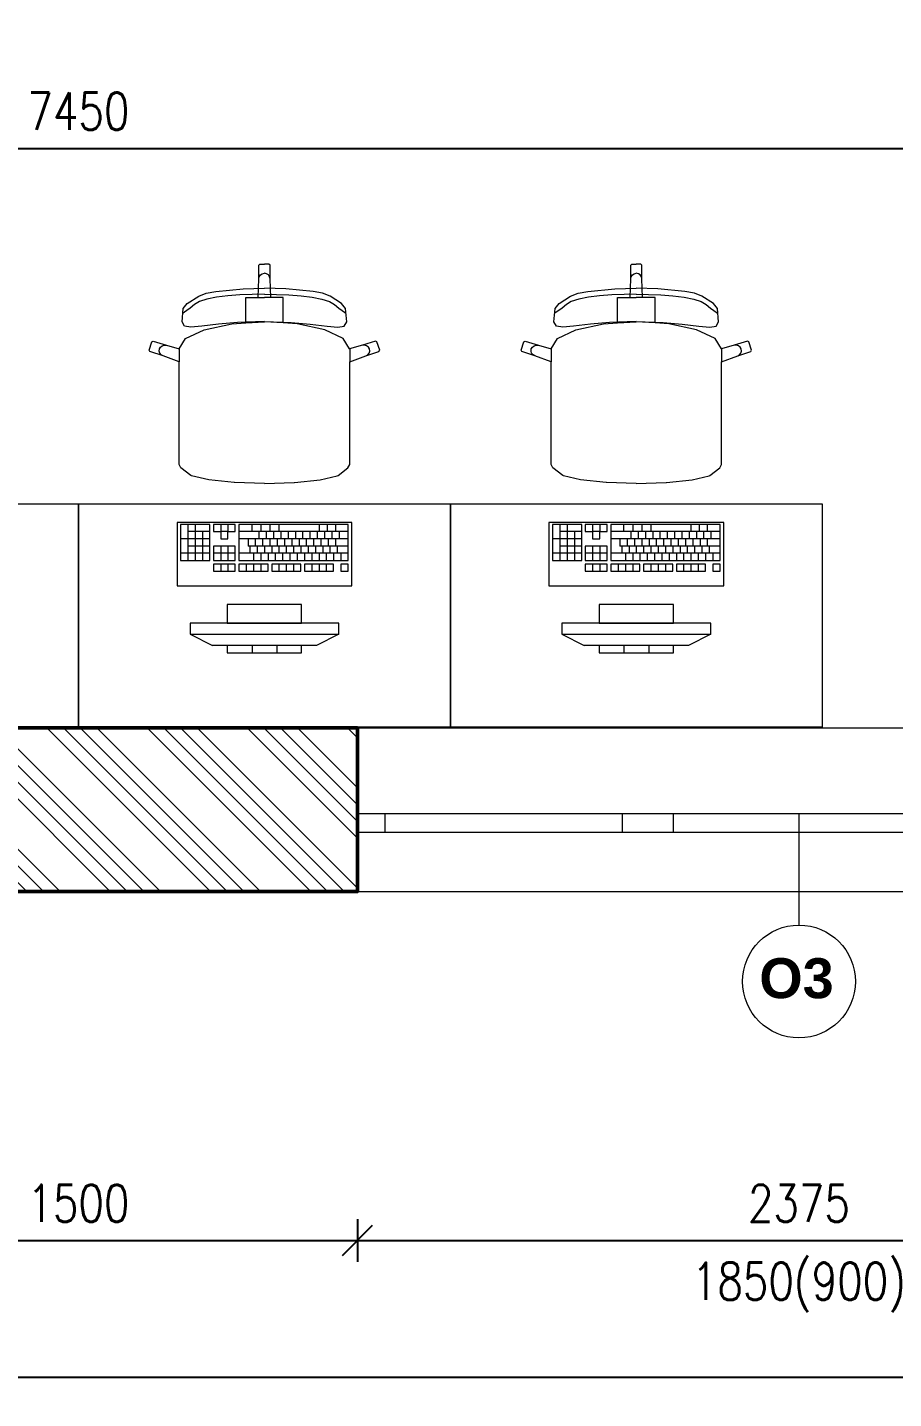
# Model space of a CAD drawing. Header units: millimetres. Extents: x 89194 to 559352, y -753138 to -204019.
# Drawn here: x 348436 to 350765, y -416952 to -413266 of the extents above; entities that cross this region are included whole.
import ezdxf

# ---------------------------------------------------------------- set-up
doc = ezdxf.new("R2010")
doc.units = ezdxf.units.MM
doc.header["$LTSCALE"] = 400
doc.header["$PDMODE"] = 3
for name, color, linetype, lineweight in [('RG_koty', 7, 'Continuous', 9), ('RG_nábytek', 32, 'Continuous', 9), ('RG_okna', 3, 'Continuous', 9), ('RG_popis okna', 131, 'Continuous', 9), ('RG_zdivo nové', 1, 'Continuous', 50), ('RG_šrafy', 253, 'Continuous', 9)]:
    doc.layers.add(name, color=color, linetype=linetype, lineweight=lineweight)
doc.styles.add('Arial 250', font='Arial Bold.ttf', dxfattribs={"height": 250})
doc.styles.add('Koty', font='romans.shx', dxfattribs={"width": 0.8})
doc.dimstyles.new('RG_50_vnitřní', dxfattribs={"dimscale": 50, "dimtxt": 2, "dimasz": 1.6, "dimexe": 1.15, "dimexo": 0, "dimgap": 1, "dimtad": 1, "dimdec": 0, "dimrnd": 5, "dimzin": 0, "dimdsep": 46, "dimtxsty": 'Koty', "dimblk1": 'OBLIQUE', "dimblk2": 'OBLIQUE', "dimsah": 1, "dimcen": 0.09, "dimclrd": 256, "dimclre": 256, "dimclrt": 2, "dimazin": 0, "dimtfac": 1, "dimtdec": 0, "dimtmove": 2, "dimatfit": 3, "dimfxl": 1.15, "dimfxlon": 1, "dimtolj": 1, "dimtzin": 0, "dimarcsym": 0})

# ---------------------------------------------------------------- blocks, each defined once
blk = doc.blocks.new('okno_2375')
at = {"layer": 'RG_okna'}
for points in [[(437181.1, -409465), (439556.1, -409465)], [(437181.1, -409695), (439556.1, -409695)], [(437256.1, -409745), (437256.1, -409695)], [(437894.1, -409745), (437894.1, -409695)], [(438030.1, -409695), (438030.1, -409745)], [(438707.1, -409695), (438707.1, -409745)], [(438843.1, -409745), (438843.1, -409695)], [(439481.1, -409745), (439481.1, -409695)], [(437181.1, -409745), (439556.1, -409745)], [(437181.1, -409905), (439556.1, -409905)]]:
    blk.add_lwpolyline(points, dxfattribs=at)
blk = doc.blocks.new('nabytek_c_1_02')
at = {"layer": 'RG_nábytek'}
for p, q in [((349058.3, -413855.2), (349061.3, -413852.2)), ((349058.3, -413892.1), (349058.3, -413855.2)), ((349059.4, -413886.4), (349062.7, -413881.5)), ((349061.3, -413852.2), (349073.4, -413852.2)), ((349062.7, -413881.5), (349067.6, -413878.3)), ((349067.6, -413878.3), (349073.4, -413877.1)), ((349085.4, -413852.2), (349073.4, -413852.2)), ((349079.1, -413878.3), (349073.4, -413877.1)), ((349084, -413881.5), (349079.1, -413878.3)), ((349087.3, -413886.4), (349084, -413881.5)), ((349088.5, -413855.2), (349085.4, -413852.2)), ((349088.5, -413892.1), (349088.5, -413855.2)), ((350058.3, -413855.2), (350061.3, -413852.2)), ((350058.3, -413892.1), (350058.3, -413855.2)), ((350059.4, -413886.4), (350062.7, -413881.5)), ((350061.3, -413852.2), (350073.4, -413852.2)), ((350062.7, -413881.5), (350067.6, -413878.3)), ((350067.6, -413878.3), (350073.4, -413877.1)), ((350085.4, -413852.2), (350073.4, -413852.2)), ((350079.1, -413878.3), (350073.4, -413877.1)), ((350084, -413881.5), (350079.1, -413878.3)), ((350087.3, -413886.4), (350084, -413881.5)), ((350088.5, -413855.2), (350085.4, -413852.2)), ((350088.5, -413892.1), (350088.5, -413855.2)), ((348942.7, -413926.1), (349015.9, -413919.1)), ((349015.9, -413919.1), (349073.4, -413917)), ((349056.5, -413941.9), (349058.3, -413892.1)), ((349058.3, -413892.1), (349059.4, -413886.4)), ((349130.9, -413919.1), (349073.4, -413917)), ((349088.5, -413892.1), (349087.3, -413886.4)), ((349090.3, -413941.9), (349088.5, -413892.1)), ((349204.1, -413926.1), (349130.9, -413919.1)), ((349942.7, -413926.1), (350015.9, -413919.1)), ((350015.9, -413919.1), (350073.4, -413917)), ((350056.5, -413941.9), (350058.3, -413892.1)), ((350058.3, -413892.1), (350059.4, -413886.4)), ((350130.9, -413919.1), (350073.4, -413917)), ((350088.5, -413892.1), (350087.3, -413886.4)), ((350090.3, -413941.9), (350088.5, -413892.1)), ((350204.1, -413926.1), (350130.9, -413919.1)), ((348855.3, -413971.4), (348865.8, -413958.2)), ((348865.8, -413958.2), (348896.8, -413938.2)), ((348898.5, -413952.9), (348885.3, -413960.6)), ((348896.8, -413938.2), (348916.8, -413930.9)), ((348918.9, -413946.7), (348898.5, -413952.9)), ((348916.8, -413930.9), (348942.7, -413926.1)), ((348944.8, -413941.7), (348918.9, -413946.7)), ((348974.8, -413938), (348944.8, -413941.7)), ((349007.3, -413935.5), (348974.8, -413938)), ((349040.6, -413934), (349007.3, -413935.5)), ((349023, -413971.9), (349023, -413941.9)), ((349023, -413941.9), (349056.5, -413941.9)), ((349073.4, -413933.6), (349040.6, -413934)), ((349056.5, -413941.9), (349073.4, -413941.9)), ((349073.4, -413933.6), (349106.1, -413934)), ((349090.3, -413941.9), (349073.4, -413941.9)), ((349123.7, -413941.9), (349090.3, -413941.9)), ((349106.1, -413934), (349139.4, -413935.5)), ((349123.7, -413971.9), (349123.7, -413941.9)), ((349139.4, -413935.5), (349171.9, -413938)), ((349171.9, -413938), (349201.9, -413941.7)), ((349201.9, -413941.7), (349227.8, -413946.7)), ((349229.9, -413930.9), (349204.1, -413926.1)), ((349227.8, -413946.7), (349248.2, -413952.9)), ((349249.9, -413938.2), (349229.9, -413930.9)), ((349248.2, -413952.9), (349261.4, -413960.6)), ((349280.9, -413958.2), (349249.9, -413938.2)), ((349291.5, -413971.4), (349280.9, -413958.2)), ((349855.3, -413971.4), (349865.8, -413958.2)), ((349865.8, -413958.2), (349896.8, -413938.2)), ((349898.5, -413952.9), (349885.3, -413960.6)), ((349896.8, -413938.2), (349916.8, -413930.9)), ((349918.9, -413946.7), (349898.5, -413952.9)), ((349916.8, -413930.9), (349942.7, -413926.1)), ((349944.8, -413941.7), (349918.9, -413946.7)), ((349974.8, -413938), (349944.8, -413941.7)), ((350007.3, -413935.5), (349974.8, -413938)), ((350040.6, -413934), (350007.3, -413935.5)), ((350023, -413971.9), (350023, -413941.9)), ((350023, -413941.9), (350056.5, -413941.9)), ((350073.4, -413933.6), (350040.6, -413934)), ((350056.5, -413941.9), (350073.4, -413941.9)), ((350073.4, -413933.6), (350106.1, -413934)), ((350090.3, -413941.9), (350073.4, -413941.9)), ((350123.7, -413941.9), (350090.3, -413941.9)), ((350106.1, -413934), (350139.4, -413935.5)), ((350123.7, -413971.9), (350123.7, -413941.9)), ((350139.4, -413935.5), (350171.9, -413938)), ((350171.9, -413938), (350201.9, -413941.7)), ((350201.9, -413941.7), (350227.8, -413946.7)), ((350229.9, -413930.9), (350204.1, -413926.1)), ((350227.8, -413946.7), (350248.2, -413952.9)), ((350249.9, -413938.2), (350229.9, -413930.9)), ((350248.2, -413952.9), (350261.4, -413960.6)), ((350280.9, -413958.2), (350249.9, -413938.2)), ((350291.5, -413971.4), (350280.9, -413958.2)), ((348852, -414007.5), (348855.3, -413971.4)), ((348858.3, -413982), (348854.6, -413984.6)), ((348864.6, -413976.8), (348858.3, -413982)), ((348873.6, -413970.7), (348864.6, -413976.8)), ((348885.3, -413960.6), (348873.6, -413970.7)), ((349023, -414010.6), (349023, -413971.9)), ((349123.7, -414010.6), (349123.7, -413971.9)), ((349261.4, -413960.6), (349273.1, -413970.7)), ((349273.1, -413970.7), (349282.1, -413976.8)), ((349282.1, -413976.8), (349288.4, -413982)), ((349288.4, -413982), (349292.1, -413984.6)), ((349294.8, -414007.5), (349291.5, -413971.4)), ((349852, -414007.5), (349855.3, -413971.4)), ((349858.3, -413982), (349854.6, -413984.6)), ((349864.6, -413976.8), (349858.3, -413982)), ((349873.6, -413970.7), (349864.6, -413976.8)), ((349885.3, -413960.6), (349873.6, -413970.7)), ((350023, -414010.6), (350023, -413971.9)), ((350123.7, -414010.6), (350123.7, -413971.9)), ((350261.4, -413960.6), (350273.1, -413970.7)), ((350273.1, -413970.7), (350282.1, -413976.8)), ((350282.1, -413976.8), (350288.4, -413982)), ((350288.4, -413982), (350292.1, -413984.6)), ((350294.8, -414007.5), (350291.5, -413971.4)), ((348858.7, -414019.1), (348852, -414007.5)), ((348875.9, -414022.1), (348858.7, -414019.1)), ((348861.5, -414052.6), (348911.2, -414028.8)), ((348904.8, -414019.5), (348875.9, -414022.1)), ((348950.1, -414013.7), (348904.8, -414019.5)), ((348911.2, -414028.8), (348985.6, -414012.9)), ((349001.1, -414009), (348950.1, -414013.7)), ((348985.6, -414012.9), (349023, -414010.6)), ((349073.4, -414006.7), (349001.1, -414009)), ((349023, -414010.6), (349073.4, -414007.4)), ((349073.4, -414006.7), (349145.7, -414009)), ((349123.7, -414010.6), (349073.4, -414007.4)), ((349161.1, -414012.9), (349123.7, -414010.6)), ((349145.7, -414009), (349196.6, -414013.7)), ((349235.5, -414028.8), (349161.1, -414012.9)), ((349196.6, -414013.7), (349241.9, -414019.5)), ((349285.2, -414052.6), (349235.5, -414028.8)), ((349241.9, -414019.5), (349270.8, -414022.1)), ((349270.8, -414022.1), (349288, -414019.1)), ((349288, -414019.1), (349294.8, -414007.5)), ((349858.7, -414019.1), (349852, -414007.5)), ((349875.9, -414022.1), (349858.7, -414019.1)), ((349861.5, -414052.6), (349911.2, -414028.8)), ((349904.8, -414019.5), (349875.9, -414022.1)), ((349950.1, -414013.7), (349904.8, -414019.5)), ((349911.2, -414028.8), (349985.6, -414012.9)), ((350001.1, -414009), (349950.1, -414013.7)), ((349985.6, -414012.9), (350023, -414010.6)), ((350073.4, -414006.7), (350001.1, -414009)), ((350023, -414010.6), (350073.4, -414007.4)), ((350073.4, -414006.7), (350145.7, -414009)), ((350123.7, -414010.6), (350073.4, -414007.4)), ((350161.1, -414012.9), (350123.7, -414010.6)), ((350145.7, -414009), (350196.6, -414013.7)), ((350235.5, -414028.8), (350161.1, -414012.9)), ((350196.6, -414013.7), (350241.9, -414019.5)), ((350285.2, -414052.6), (350235.5, -414028.8)), ((350241.9, -414019.5), (350270.8, -414022.1)), ((350270.8, -414022.1), (350288, -414019.1)), ((350288, -414019.1), (350294.8, -414007.5)), ((348763.4, -414084.1), (348770.8, -414061.3)), ((348770.8, -414061.3), (348774.6, -414059.4)), ((348774.6, -414059.4), (348810, -414070.8)), ((348798.5, -414071.7), (348804.2, -414070.1)), ((348804.2, -414070.1), (348810, -414070.8)), ((348844.2, -414080.5), (348861.5, -414052.6)), ((349302.5, -414080.5), (349285.2, -414052.6)), ((349372.1, -414059.4), (349336.7, -414070.8)), ((349342.5, -414070.1), (349336.7, -414070.8)), ((349348.2, -414071.7), (349342.5, -414070.1)), ((349375.9, -414061.3), (349372.1, -414059.4)), ((349383.4, -414084.1), (349375.9, -414061.3)), ((349763.4, -414084.1), (349770.8, -414061.3)), ((349770.8, -414061.3), (349774.6, -414059.4)), ((349774.6, -414059.4), (349810, -414070.8)), ((349798.5, -414071.7), (349804.2, -414070.1)), ((349804.2, -414070.1), (349810, -414070.8)), ((349844.2, -414080.5), (349861.5, -414052.6)), ((350302.5, -414080.5), (350285.2, -414052.6)), ((350372.1, -414059.4), (350336.7, -414070.8)), ((350342.5, -414070.1), (350336.7, -414070.8)), ((350348.2, -414071.7), (350342.5, -414070.1)), ((350375.9, -414061.3), (350372.1, -414059.4)), ((350383.4, -414084.1), (350375.9, -414061.3)), ((348765.3, -414087.8), (348763.4, -414084.1)), ((348800.7, -414099.2), (348765.3, -414087.8)), ((348790.3, -414086.2), (348791, -414080.4)), ((348791.9, -414091.8), (348790.3, -414086.2)), ((348791, -414080.4), (348793.9, -414075.3)), ((348795.6, -414096.4), (348791.9, -414091.8)), ((348793.9, -414075.3), (348798.5, -414071.7)), ((348800.7, -414099.2), (348795.6, -414096.4)), ((348844.1, -414114.9), (348800.7, -414099.2)), ((348810, -414070.8), (348844.2, -414080.5)), ((348844.1, -414080.7), (348844.2, -414080.5)), ((348844.1, -414080.7), (348844.1, -414114.9)), ((349336.7, -414070.8), (349302.5, -414080.5)), ((349302.6, -414080.7), (349302.5, -414080.5)), ((349302.6, -414080.7), (349302.6, -414114.9)), ((349302.6, -414114.9), (349346, -414099.2)), ((349346, -414099.2), (349381.4, -414087.8)), ((349346, -414099.2), (349351.1, -414096.4)), ((349352.8, -414075.3), (349348.2, -414071.7)), ((349351.1, -414096.4), (349354.8, -414091.8)), ((349355.7, -414080.4), (349352.8, -414075.3)), ((349354.8, -414091.8), (349356.4, -414086.2)), ((349356.4, -414086.2), (349355.7, -414080.4)), ((349381.4, -414087.8), (349383.4, -414084.1)), ((349765.3, -414087.8), (349763.4, -414084.1)), ((349800.7, -414099.2), (349765.3, -414087.8)), ((349790.3, -414086.2), (349791, -414080.4)), ((349791.9, -414091.8), (349790.3, -414086.2)), ((349791, -414080.4), (349793.9, -414075.3)), ((349795.6, -414096.4), (349791.9, -414091.8)), ((349793.9, -414075.3), (349798.5, -414071.7)), ((349800.7, -414099.2), (349795.6, -414096.4)), ((349844.1, -414114.9), (349800.7, -414099.2)), ((349810, -414070.8), (349844.2, -414080.5)), ((349844.1, -414080.7), (349844.2, -414080.5)), ((349844.1, -414080.7), (349844.1, -414114.9)), ((350336.7, -414070.8), (350302.5, -414080.5)), ((350302.6, -414080.7), (350302.5, -414080.5)), ((350302.6, -414080.7), (350302.6, -414114.9)), ((350302.6, -414114.9), (350346, -414099.2)), ((350346, -414099.2), (350381.4, -414087.8)), ((350346, -414099.2), (350351.1, -414096.4)), ((350352.8, -414075.3), (350348.2, -414071.7)), ((350351.1, -414096.4), (350354.8, -414091.8)), ((350355.7, -414080.4), (350352.8, -414075.3)), ((350354.8, -414091.8), (350356.4, -414086.2)), ((350356.4, -414086.2), (350355.7, -414080.4)), ((350381.4, -414087.8), (350383.4, -414084.1)), ((348844.1, -414324), (348844.1, -414114.9)), ((349302.6, -414324), (349302.6, -414114.9)), ((349844.1, -414324), (349844.1, -414114.9)), ((350302.6, -414324), (350302.6, -414114.9)), ((348844.1, -414360.1), (348844.1, -414324)), ((349302.6, -414360.1), (349302.6, -414324)), ((349844.1, -414360.1), (349844.1, -414324)), ((350302.6, -414360.1), (350302.6, -414324)), ((348844.1, -414391.1), (348844.1, -414360.1)), ((349302.6, -414391.1), (349302.6, -414360.1)), ((349844.1, -414391.1), (349844.1, -414360.1)), ((350302.6, -414391.1), (350302.6, -414360.1)), ((348848.6, -414399.7), (348844.1, -414391.1)), ((348875.4, -414420.9), (348848.6, -414399.7)), ((349271.3, -414420.9), (349298.1, -414399.7)), ((349298.1, -414399.7), (349302.6, -414391.1)), ((349848.6, -414399.7), (349844.1, -414391.1)), ((349875.4, -414420.9), (349848.6, -414399.7)), ((350271.3, -414420.9), (350298.1, -414399.7)), ((350298.1, -414399.7), (350302.6, -414391.1)), ((348877.6, -414421.8), (348875.4, -414420.9)), ((348923.5, -414432.5), (348877.6, -414421.8)), ((348992.3, -414439.6), (348923.5, -414432.5)), ((349154.5, -414439.6), (349223.2, -414432.5)), ((349223.2, -414432.5), (349269.1, -414421.8)), ((349269.1, -414421.8), (349271.3, -414420.9)), ((349877.6, -414421.8), (349875.4, -414420.9)), ((349923.5, -414432.5), (349877.6, -414421.8)), ((349992.3, -414439.6), (349923.5, -414432.5)), ((350154.5, -414439.6), (350223.2, -414432.5)), ((350223.2, -414432.5), (350269.1, -414421.8)), ((350269.1, -414421.8), (350271.3, -414420.9)), ((348993.3, -414439.7), (348992.3, -414439.6)), ((349073.4, -414442.2), (348993.3, -414439.7)), ((349073.4, -414442.2), (349153.4, -414439.7)), ((349153.4, -414439.7), (349154.5, -414439.6)), ((349993.3, -414439.7), (349992.3, -414439.6)), ((350073.4, -414442.2), (349993.3, -414439.7)), ((350073.4, -414442.2), (350153.4, -414439.7)), ((350153.4, -414439.7), (350154.5, -414439.6)), ((347573.4, -414497.2), (348573.4, -414497.2)), ((348573.4, -414497.2), (348573.4, -415097.2)), ((348573.4, -414497.2), (349573.4, -414497.2)), ((348573.4, -415097.2), (348573.4, -414497.2)), ((349573.4, -414497.2), (349573.4, -415097.2)), ((349573.4, -414497.2), (350573.4, -414497.2)), ((349573.4, -415097.2), (349573.4, -414497.2)), ((350573.4, -414497.2), (350573.4, -415097.2)), ((349308.4, -414547.2), (348838.4, -414547.2)), ((348838.4, -414547.2), (348838.4, -414717.2)), ((349308.4, -414717.2), (349308.4, -414547.2)), ((350308.4, -414547.2), (349838.4, -414547.2)), ((349838.4, -414547.2), (349838.4, -414717.2)), ((350308.4, -414717.2), (350308.4, -414547.2)), ((348926.5, -414552), (348848.1, -414552)), ((348848.1, -414552), (348848.1, -414649)), ((348867.7, -414552), (348867.7, -414649)), ((348926.5, -414571.4), (348867.7, -414571.4)), ((348887.3, -414552), (348887.3, -414649)), ((348906.9, -414571.4), (348906.9, -414649)), ((348926.5, -414649), (348926.5, -414552)), ((348995, -414552), (348936.3, -414552)), ((348936.3, -414552), (348936.3, -414571.4)), ((348936.3, -414571.4), (348955.9, -414571.4)), ((348955.9, -414552), (348955.9, -414571.4)), ((348955.9, -414571.4), (348955.9, -414590.8)), ((348975.4, -414571.4), (348955.9, -414571.4)), ((348975.4, -414552), (348975.4, -414571.4)), ((348975.4, -414590.8), (348975.4, -414571.4)), ((348975.4, -414571.4), (348995, -414571.4)), ((348995, -414571.4), (348995, -414552)), ((349298.6, -414552), (349004.8, -414552)), ((349004.8, -414552), (349004.8, -414649)), ((349298.6, -414571.4), (349004.8, -414571.4)), ((349039.1, -414552), (349039.1, -414571.4)), ((349058.7, -414571.4), (349058.7, -414590.8)), ((349063.6, -414552), (349063.6, -414571.4)), ((349078.3, -414571.4), (349078.3, -414590.8)), ((349088, -414552), (349088, -414571.4)), ((349097.8, -414571.4), (349097.8, -414590.8)), ((349112.5, -414552), (349112.5, -414571.4)), ((349117.4, -414571.4), (349117.4, -414590.8)), ((349137, -414571.4), (349137, -414590.8)), ((349156.6, -414571.4), (349156.6, -414590.8)), ((349176.2, -414571.4), (349176.2, -414590.8)), ((349195.8, -414571.4), (349195.8, -414590.8)), ((349215.3, -414571.4), (349215.3, -414590.8)), ((349220.2, -414552), (349220.2, -414571.4)), ((349234.9, -414571.4), (349234.9, -414590.8)), ((349242.3, -414552), (349242.3, -414571.4)), ((349254.5, -414571.4), (349254.5, -414590.8)), ((349264.3, -414552), (349264.3, -414571.4)), ((349274.1, -414571.4), (349274.1, -414590.8)), ((349298.6, -414649), (349298.6, -414552)), ((349926.5, -414552), (349848.1, -414552)), ((349848.1, -414552), (349848.1, -414649)), ((349867.7, -414552), (349867.7, -414649)), ((349926.5, -414571.4), (349867.7, -414571.4)), ((349887.3, -414552), (349887.3, -414649)), ((349906.9, -414571.4), (349906.9, -414649)), ((349926.5, -414649), (349926.5, -414552)), ((349995, -414552), (349936.3, -414552)), ((349936.3, -414552), (349936.3, -414571.4)), ((349936.3, -414571.4), (349955.9, -414571.4)), ((349955.9, -414552), (349955.9, -414571.4)), ((349955.9, -414571.4), (349955.9, -414590.8)), ((349975.4, -414571.4), (349955.9, -414571.4)), ((349975.4, -414552), (349975.4, -414571.4)), ((349975.4, -414590.8), (349975.4, -414571.4)), ((349975.4, -414571.4), (349995, -414571.4)), ((349995, -414571.4), (349995, -414552)), ((350298.6, -414552), (350004.8, -414552)), ((350004.8, -414552), (350004.8, -414649)), ((350298.6, -414571.4), (350004.8, -414571.4)), ((350039.1, -414552), (350039.1, -414571.4)), ((350058.7, -414571.4), (350058.7, -414590.8)), ((350063.6, -414552), (350063.6, -414571.4)), ((350078.3, -414571.4), (350078.3, -414590.8)), ((350088, -414552), (350088, -414571.4)), ((350097.8, -414571.4), (350097.8, -414590.8)), ((350112.5, -414552), (350112.5, -414571.4)), ((350117.4, -414571.4), (350117.4, -414590.8)), ((350137, -414571.4), (350137, -414590.8)), ((350156.6, -414571.4), (350156.6, -414590.8)), ((350176.2, -414571.4), (350176.2, -414590.8)), ((350195.8, -414571.4), (350195.8, -414590.8)), ((350215.3, -414571.4), (350215.3, -414590.8)), ((350220.2, -414552), (350220.2, -414571.4)), ((350234.9, -414571.4), (350234.9, -414590.8)), ((350242.3, -414552), (350242.3, -414571.4)), ((350254.5, -414571.4), (350254.5, -414590.8)), ((350264.3, -414552), (350264.3, -414571.4)), ((350274.1, -414571.4), (350274.1, -414590.8)), ((350298.6, -414649), (350298.6, -414552)), ((348926.5, -414590.8), (348848.1, -414590.8)), ((348926.5, -414610.2), (348867.7, -414610.2)), ((348995, -414610.2), (348936.3, -414610.2)), ((348936.3, -414610.2), (348936.3, -414649)), ((348955.9, -414590.8), (348975.4, -414590.8)), ((348955.9, -414610.2), (348955.9, -414649)), ((348975.4, -414610.2), (348975.4, -414649)), ((348995, -414649), (348995, -414610.2)), ((349298.6, -414590.8), (349004.8, -414590.8)), ((349029.3, -414590.8), (349029.3, -414610.2)), ((349298.6, -414610.2), (349029.3, -414610.2)), ((349034.2, -414610.2), (349034.2, -414629.6)), ((349048.9, -414590.8), (349048.9, -414610.2)), ((349053.8, -414610.2), (349053.8, -414629.6)), ((349068.5, -414590.8), (349068.5, -414610.2)), ((349073.4, -414610.2), (349073.4, -414629.6)), ((349088, -414590.8), (349088, -414610.2)), ((349092.9, -414610.2), (349092.9, -414629.6)), ((349107.6, -414590.8), (349107.6, -414610.2)), ((349112.5, -414610.2), (349112.5, -414629.6)), ((349127.2, -414590.8), (349127.2, -414610.2)), ((349132.1, -414610.2), (349132.1, -414629.6)), ((349146.8, -414590.8), (349146.8, -414610.2)), ((349151.7, -414610.2), (349151.7, -414629.6)), ((349166.4, -414590.8), (349166.4, -414610.2)), ((349171.3, -414610.2), (349171.3, -414629.6)), ((349186, -414590.8), (349186, -414610.2)), ((349190.9, -414610.2), (349190.9, -414629.6)), ((349205.5, -414590.8), (349205.5, -414610.2)), ((349210.4, -414610.2), (349210.4, -414629.6)), ((349225.1, -414590.8), (349225.1, -414610.2)), ((349230, -414610.2), (349230, -414629.6)), ((349244.7, -414590.8), (349244.7, -414610.2)), ((349249.6, -414610.2), (349249.6, -414629.6)), ((349264.3, -414590.8), (349264.3, -414610.2)), ((349269.2, -414610.2), (349269.2, -414629.6)), ((349926.5, -414590.8), (349848.1, -414590.8)), ((349926.5, -414610.2), (349867.7, -414610.2)), ((349995, -414610.2), (349936.3, -414610.2)), ((349936.3, -414610.2), (349936.3, -414649)), ((349955.9, -414590.8), (349975.4, -414590.8)), ((349955.9, -414610.2), (349955.9, -414649)), ((349975.4, -414610.2), (349975.4, -414649)), ((349995, -414649), (349995, -414610.2)), ((350298.6, -414590.8), (350004.8, -414590.8)), ((350029.3, -414590.8), (350029.3, -414610.2)), ((350298.6, -414610.2), (350029.3, -414610.2)), ((350034.2, -414610.2), (350034.2, -414629.6)), ((350048.9, -414590.8), (350048.9, -414610.2)), ((350053.8, -414610.2), (350053.8, -414629.6)), ((350068.5, -414590.8), (350068.5, -414610.2)), ((350073.4, -414610.2), (350073.4, -414629.6)), ((350088, -414590.8), (350088, -414610.2)), ((350092.9, -414610.2), (350092.9, -414629.6)), ((350107.6, -414590.8), (350107.6, -414610.2)), ((350112.5, -414610.2), (350112.5, -414629.6)), ((350127.2, -414590.8), (350127.2, -414610.2)), ((350132.1, -414610.2), (350132.1, -414629.6)), ((350146.8, -414590.8), (350146.8, -414610.2)), ((350151.7, -414610.2), (350151.7, -414629.6)), ((350166.4, -414590.8), (350166.4, -414610.2)), ((350171.3, -414610.2), (350171.3, -414629.6)), ((350186, -414590.8), (350186, -414610.2)), ((350190.9, -414610.2), (350190.9, -414629.6)), ((350205.5, -414590.8), (350205.5, -414610.2)), ((350210.4, -414610.2), (350210.4, -414629.6)), ((350225.1, -414590.8), (350225.1, -414610.2)), ((350230, -414610.2), (350230, -414629.6)), ((350244.7, -414590.8), (350244.7, -414610.2)), ((350249.6, -414610.2), (350249.6, -414629.6)), ((350264.3, -414590.8), (350264.3, -414610.2)), ((350269.2, -414610.2), (350269.2, -414629.6)), ((348926.5, -414629.6), (348848.1, -414629.6)), ((348848.1, -414649), (348926.5, -414649)), ((348995, -414629.6), (348936.3, -414629.6)), ((348936.3, -414649), (348995, -414649)), ((348995, -414658.7), (348936.3, -414658.7)), ((348936.3, -414658.7), (348936.3, -414678.1)), ((348955.9, -414658.7), (348955.9, -414678.1)), ((348975.4, -414658.7), (348975.4, -414678.1)), ((348995, -414678.1), (348995, -414658.7)), ((349298.6, -414629.6), (349004.8, -414629.6)), ((349004.8, -414649), (349298.6, -414649)), ((349083.1, -414658.7), (349004.8, -414658.7)), ((349004.8, -414658.7), (349004.8, -414678.1)), ((349024.4, -414658.7), (349024.4, -414678.1)), ((349044, -414629.6), (349044, -414649)), ((349044, -414658.7), (349044, -414678.1)), ((349063.6, -414629.6), (349063.6, -414649)), ((349063.6, -414658.7), (349063.6, -414678.1)), ((349083.1, -414629.6), (349083.1, -414649)), ((349083.1, -414678.1), (349083.1, -414658.7)), ((349171.3, -414658.7), (349092.9, -414658.7)), ((349092.9, -414658.7), (349092.9, -414678.1)), ((349102.7, -414629.6), (349102.7, -414649)), ((349112.5, -414658.7), (349112.5, -414678.1)), ((349122.3, -414629.6), (349122.3, -414649)), ((349132.1, -414658.7), (349132.1, -414678.1)), ((349141.9, -414629.6), (349141.9, -414649)), ((349151.7, -414658.7), (349151.7, -414678.1)), ((349161.5, -414629.6), (349161.5, -414649)), ((349171.3, -414678.1), (349171.3, -414658.7)), ((349181.1, -414629.6), (349181.1, -414649)), ((349259.4, -414658.7), (349181.1, -414658.7)), ((349181.1, -414658.7), (349181.1, -414678.1)), ((349200.6, -414629.6), (349200.6, -414649)), ((349200.6, -414658.7), (349200.6, -414678.1)), ((349220.2, -414629.6), (349220.2, -414649)), ((349220.2, -414658.7), (349220.2, -414678.1)), ((349239.8, -414629.6), (349239.8, -414649)), ((349239.8, -414658.7), (349239.8, -414678.1)), ((349259.4, -414629.6), (349259.4, -414649)), ((349259.4, -414678.1), (349259.4, -414658.7)), ((349279, -414629.6), (349279, -414649)), ((349298.6, -414658.7), (349279, -414658.7)), ((349279, -414658.7), (349279, -414678.1)), ((349298.6, -414678.1), (349298.6, -414658.7)), ((349926.5, -414629.6), (349848.1, -414629.6)), ((349848.1, -414649), (349926.5, -414649)), ((349995, -414629.6), (349936.3, -414629.6)), ((349936.3, -414649), (349995, -414649)), ((349995, -414658.7), (349936.3, -414658.7)), ((349936.3, -414658.7), (349936.3, -414678.1)), ((349955.9, -414658.7), (349955.9, -414678.1)), ((349975.4, -414658.7), (349975.4, -414678.1)), ((349995, -414678.1), (349995, -414658.7)), ((350298.6, -414629.6), (350004.8, -414629.6)), ((350004.8, -414649), (350298.6, -414649)), ((350083.1, -414658.7), (350004.8, -414658.7)), ((350004.8, -414658.7), (350004.8, -414678.1)), ((350024.4, -414658.7), (350024.4, -414678.1)), ((350044, -414629.6), (350044, -414649)), ((350044, -414658.7), (350044, -414678.1)), ((350063.6, -414629.6), (350063.6, -414649)), ((350063.6, -414658.7), (350063.6, -414678.1)), ((350083.1, -414629.6), (350083.1, -414649)), ((350083.1, -414678.1), (350083.1, -414658.7)), ((350171.3, -414658.7), (350092.9, -414658.7)), ((350092.9, -414658.7), (350092.9, -414678.1)), ((350102.7, -414629.6), (350102.7, -414649)), ((350112.5, -414658.7), (350112.5, -414678.1)), ((350122.3, -414629.6), (350122.3, -414649)), ((350132.1, -414658.7), (350132.1, -414678.1)), ((350141.9, -414629.6), (350141.9, -414649)), ((350151.7, -414658.7), (350151.7, -414678.1)), ((350161.5, -414629.6), (350161.5, -414649)), ((350171.3, -414678.1), (350171.3, -414658.7)), ((350181.1, -414629.6), (350181.1, -414649)), ((350259.4, -414658.7), (350181.1, -414658.7)), ((350181.1, -414658.7), (350181.1, -414678.1)), ((350200.6, -414629.6), (350200.6, -414649)), ((350200.6, -414658.7), (350200.6, -414678.1)), ((350220.2, -414629.6), (350220.2, -414649)), ((350220.2, -414658.7), (350220.2, -414678.1)), ((350239.8, -414629.6), (350239.8, -414649)), ((350239.8, -414658.7), (350239.8, -414678.1)), ((350259.4, -414629.6), (350259.4, -414649)), ((350259.4, -414678.1), (350259.4, -414658.7)), ((350279, -414629.6), (350279, -414649)), ((350298.6, -414658.7), (350279, -414658.7)), ((350279, -414658.7), (350279, -414678.1)), ((350298.6, -414678.1), (350298.6, -414658.7)), ((348936.3, -414678.1), (348995, -414678.1)), ((349004.8, -414678.1), (349083.1, -414678.1)), ((349092.9, -414678.1), (349171.3, -414678.1)), ((349181.1, -414678.1), (349259.4, -414678.1)), ((349279, -414678.1), (349298.6, -414678.1)), ((349936.3, -414678.1), (349995, -414678.1)), ((350004.8, -414678.1), (350083.1, -414678.1)), ((350092.9, -414678.1), (350171.3, -414678.1)), ((350181.1, -414678.1), (350259.4, -414678.1)), ((350279, -414678.1), (350298.6, -414678.1)), ((348838.4, -414717.2), (349308.4, -414717.2)), ((349838.4, -414717.2), (350308.4, -414717.2)), ((349173.4, -414767.2), (348973.4, -414767.2)), ((348973.4, -414767.2), (348973.4, -414817.2)), ((349173.4, -414817.2), (349173.4, -414767.2)), ((350173.4, -414767.2), (349973.4, -414767.2)), ((349973.4, -414767.2), (349973.4, -414817.2)), ((350173.4, -414817.2), (350173.4, -414767.2)), ((349273.4, -414817.2), (348873.4, -414817.2)), ((348873.4, -414817.2), (348873.4, -414847.2)), ((348973.4, -414817.2), (349173.4, -414817.2)), ((349273.4, -414847.2), (349273.4, -414817.2)), ((350273.4, -414817.2), (349873.4, -414817.2)), ((349873.4, -414817.2), (349873.4, -414847.2)), ((349973.4, -414817.2), (350173.4, -414817.2)), ((350273.4, -414847.2), (350273.4, -414817.2)), ((348873.4, -414847.2), (349273.4, -414847.2)), ((348873.4, -414847.2), (348933.4, -414877.2)), ((349213.4, -414877.2), (348933.4, -414877.2)), ((349173.4, -414877.2), (348973.4, -414877.2)), ((348973.4, -414877.2), (348973.4, -414897.2)), ((349040, -414877.2), (349040, -414897.2)), ((349106.7, -414877.2), (349106.7, -414897.2)), ((349173.4, -414897.2), (349173.4, -414877.2)), ((349273.4, -414847.2), (349213.4, -414877.2)), ((349873.4, -414847.2), (350273.4, -414847.2)), ((349873.4, -414847.2), (349933.4, -414877.2)), ((350213.4, -414877.2), (349933.4, -414877.2)), ((350173.4, -414877.2), (349973.4, -414877.2)), ((349973.4, -414877.2), (349973.4, -414897.2)), ((350040, -414877.2), (350040, -414897.2)), ((350106.7, -414877.2), (350106.7, -414897.2)), ((350173.4, -414897.2), (350173.4, -414877.2)), ((350273.4, -414847.2), (350213.4, -414877.2)), ((348973.4, -414897.2), (349173.4, -414897.2)), ((349973.4, -414897.2), (350173.4, -414897.2)), ((348573.4, -415097.2), (347573.4, -415097.2)), ((349573.4, -415097.2), (348573.4, -415097.2)), ((350573.4, -415097.2), (349573.4, -415097.2))]:
    blk.add_line(p, q, dxfattribs=at)
blk = doc.blocks.new('_Oblique')
at = {"color": 0, "linetype": 'ByBlock', "lineweight": -2}
blk.add_line((-0.5, -0.5), (0.5, 0.5), dxfattribs=at)
blk = doc.blocks.new('*D303')
at = {"layer": 'Defpoints', "color": 0, "transparency": 16777216}
for p in [(347823.3, -415589.2), (349323.3, -415589.2), (349323.3, -416526.9)]:
    blk.add_point(p, dxfattribs=at)
at = {"layer": 'RG_koty', "lineweight": -2, "transparency": 16777216}
for p, q in [((347823.3, -416469.4), (347823.3, -416584.4)), ((349323.3, -416469.4), (349323.3, -416584.4)), ((347823.3, -416526.9), (349323.3, -416526.9))]:
    blk.add_line(p, q, dxfattribs=at)
at = {"layer": 'RG_koty', "lineweight": -2, "transparency": 16777216, "xscale": 80, "yscale": 80, "zscale": 80, "rotation": 180}
blk.add_blockref('_Oblique', (347823.3, -416526.9), dxfattribs=at)
at = {"layer": 'RG_koty', "lineweight": -2, "transparency": 16777216, "xscale": 80, "yscale": 80, "zscale": 80}
blk.add_blockref('_Oblique', (349323.3, -416526.9), dxfattribs=at)
at = {"layer": 'RG_koty', "color": 2, "transparency": 16777216, "insert": (348573.3, -416426.9), "char_height": 100, "attachment_point": 5, "style": 'Koty'}
blk.add_mtext('\\A1;1500', dxfattribs=at)
blk = doc.blocks.new('*D304')
at = {"layer": 'Defpoints', "color": 0, "transparency": 16777216}
for p in [(349323.3, -415589.2), (351698.3, -415589.2), (351698.3, -416526.9)]:
    blk.add_point(p, dxfattribs=at)
at = {"layer": 'RG_koty', "lineweight": -2, "transparency": 16777216}
for p, q in [((349323.3, -416469.4), (349323.3, -416584.4)), ((351698.3, -416469.4), (351698.3, -416584.4)), ((349323.3, -416526.9), (351698.3, -416526.9))]:
    blk.add_line(p, q, dxfattribs=at)
at = {"layer": 'RG_koty', "lineweight": -2, "transparency": 16777216, "xscale": 80, "yscale": 80, "zscale": 80, "rotation": 180}
blk.add_blockref('_Oblique', (349323.3, -416526.9), dxfattribs=at)
at = {"layer": 'RG_koty', "lineweight": -2, "transparency": 16777216, "xscale": 80, "yscale": 80, "zscale": 80}
blk.add_blockref('_Oblique', (351698.3, -416526.9), dxfattribs=at)
at = {"layer": 'RG_koty', "color": 2, "transparency": 16777216, "char_height": 100, "attachment_point": 5, "style": 'Koty'}
for s, insert in [('\\A1;2375', (350510.8, -416426.9)), ('\\A1;1850(900)', (350510.8, -416653.1))]:
    blk.add_mtext(s, dxfattribs=dict(at, insert=insert))
blk = doc.blocks.new('*D306')
at = {"layer": 'Defpoints', "color": 0, "transparency": 16777216}
for p in [(333858.3, -415589.2), (352738.3, -415589.2), (352738.3, -416894.3)]:
    blk.add_point(p, dxfattribs=at)
at = {"layer": 'RG_koty', "lineweight": -2, "transparency": 16777216}
for p, q in [((333858.3, -416836.8), (333858.3, -416951.8)), ((352738.3, -416836.8), (352738.3, -416951.8)), ((333858.3, -416894.3), (352738.3, -416894.3))]:
    blk.add_line(p, q, dxfattribs=at)
at = {"layer": 'RG_koty', "lineweight": -2, "transparency": 16777216, "xscale": 80, "yscale": 80, "zscale": 80, "rotation": 180}
blk.add_blockref('_Oblique', (333858.3, -416894.3), dxfattribs=at)
at = {"layer": 'RG_koty', "lineweight": -2, "transparency": 16777216, "xscale": 80, "yscale": 80, "zscale": 80}
blk.add_blockref('_Oblique', (352738.3, -416894.3), dxfattribs=at)
at = {"layer": 'RG_koty', "color": 2, "transparency": 16777216, "insert": (343298.3, -416794.3), "char_height": 100, "attachment_point": 5, "style": 'Koty'}
blk.add_mtext('\\A1;18880', dxfattribs=at)
blk = doc.blocks.new('*D317')
at = {"layer": 'Defpoints', "color": 0, "transparency": 16777216}
for p in [(352298.3, -413591.6), (344848.3, -415149.2), (352298.3, -415147.2)]:
    blk.add_point(p, dxfattribs=at)
at = {"layer": 'RG_koty', "lineweight": -2, "transparency": 16777216}
for p, q in [((344848.3, -413649.1), (344848.3, -413534.1)), ((352298.3, -413649.1), (352298.3, -413534.1)), ((344848.3, -413591.6), (352298.3, -413591.6))]:
    blk.add_line(p, q, dxfattribs=at)
at = {"layer": 'RG_koty', "lineweight": -2, "transparency": 16777216, "xscale": 80, "yscale": 80, "zscale": 80, "rotation": 180}
blk.add_blockref('_Oblique', (344848.3, -413591.6), dxfattribs=at)
at = {"layer": 'RG_koty', "lineweight": -2, "transparency": 16777216, "xscale": 80, "yscale": 80, "zscale": 80}
blk.add_blockref('_Oblique', (352298.3, -413591.6), dxfattribs=at)
at = {"layer": 'RG_koty', "color": 2, "transparency": 16777216, "insert": (348573.3, -413491.6), "char_height": 100, "attachment_point": 5, "style": 'Koty'}
blk.add_mtext('\\A1;7450', dxfattribs=at)

msp = doc.modelspace()

# ---------------------------------------------------------------- hatches: boundary and pattern name
at = {"layer": 'RG_šrafy'}
h = msp.add_hatch(dxfattribs=at)
h.set_pattern_fill('ANSI34,_O', color=256, scale=10, angle=90)
h.set_pattern_definition([(135, (-38756.65, -88521.15), (-134.70384, -134.70384), []), (135, (-38756.65, -88476.25), (-134.70384, -134.70384), []), (135, (-38756.65, -88431.34), (-134.70384, -134.70384), []), (135, (-38756.65, -88386.44), (-134.70384, -134.70384), [])])
h.paths.add_polyline_path([(334298.3, -404909.2), (334298.3, -404793.8), (333858.3, -404793.8), (333858.3, -415589.2), (334898.3, -415589.2), (334898.3, -415149.2), (334298.3, -415149.2), (334298.3, -413149.2), (334298.3, -409379.2), (334298.3, -409179.2), (334298.3, -407679.2), (334298.3, -407489.2)])
h.paths.add_polyline_path([(337698.3, -415149.2), (337698.3, -415149.2), (336998.3, -415149.2), (336698.3, -415149.2), (336198.3, -415149.2), (336198.3, -415589.2), (337698.3, -415589.2)])
h.paths.add_polyline_path([(341573.3, -415149.2), (341573.3, -415149.2), (340073.3, -415149.2), (340073.3, -415589.2), (341573.3, -415589.2)])
h.paths.add_polyline_path([(345448.3, -415149.2), (345448.3, -415149.2), (344848.3, -415149.2), (344548.3, -415149.2), (343948.3, -415149.2), (343948.3, -415589.2), (343948.3, -415589.2), (345448.3, -415589.2)])
h.paths.add_polyline_path([(349323.3, -415149.2), (349323.3, -415149.2), (347823.3, -415149.2), (347823.3, -415589.2), (349323.3, -415589.2)])
h.paths.add_polyline_path([(352738.3, -410446), (352298.4, -410291.1), (352298.4, -411219.2), (352298.4, -412219.2), (352298.4, -413201.2), (352298.4, -414183.2), (352298.4, -415149.2), (351698.4, -415149.2), (351698.4, -415165.2), (351698.3, -415589.2), (352738.3, -415589.2)])

# ---------------------------------------------------------------- linework, layer by layer
at = {"layer": 'RG_popis okna'}
msp.add_line((350510.8, -415379.2), (350510.8, -415679.2), dxfattribs=at)
msp.add_circle((350510.8, -415830.8), 151.6, dxfattribs=at)
at = {"layer": 'RG_zdivo nové'}
msp.add_lwpolyline([(347823.3, -415149.2), (349323.3, -415149.2), (349323.3, -415589.2), (347823.3, -415589.2)], close=True, dxfattribs=at)

# ---------------------------------------------------------------- block references
at = {"layer": 'RG_nábytek'}
msp.add_blockref('nabytek_c_1_02', (0, -50), dxfattribs=at)
at = {"layer": 'RG_okna'}
msp.add_blockref('okno_2375', (-87857.8, -5684.2), dxfattribs=at)

# ---------------------------------------------------------------- texts
at = {"layer": 'RG_popis okna', "insert": (350504.1, -415822.7), "char_height": 107.4, "width": 314.064, "attachment_point": 5, "style": 'Arial 250'}
msp.add_mtext('O3', dxfattribs=at)

# ---------------------------------------------------------------- dimensions: what is measured, and where the dimension line sits
at = {"layer": 'RG_koty'}
for base, p1, p2, picture, middle in [((352298.3, -413591.6), (344848.3, -415149.2), (352298.3, -415147.2), '*D317', (348573.3, -413491.6)), ((352738.3, -416894.3), (333858.3, -415589.2), (352738.3, -415589.2), '*D306', (343298.3, -416794.3)), ((349323.3, -416526.9), (347823.3, -415589.2), (349323.3, -415589.2), '*D303', (348573.3, -416426.9))]:
    dim = msp.add_linear_dim(base=base, p1=p1, p2=p2, dimstyle='RG_50_vnitřní', dxfattribs=at)
    dim.commit()
    dim.dimension.update_dxf_attribs({"geometry": picture, "text_midpoint": middle})
dim = msp.add_linear_dim(base=(351698.3, -416526.9), p1=(349323.3, -415589.2), p2=(351698.3, -415589.2), text='<>\\X1850(900)', dimstyle='RG_50_vnitřní', dxfattribs=at)
dim.commit()
dim.dimension.update_dxf_attribs({"geometry": '*D304', "text_midpoint": (350510.8, -416526.9)})

doc.saveas('drawing.dxf')
